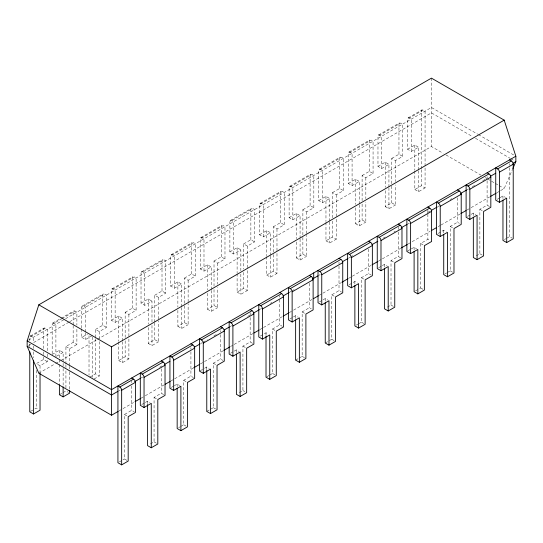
<?xml version="1.0" encoding="UTF-8"?>
<svg xmlns="http://www.w3.org/2000/svg" width="543" height="543" viewBox="0 0 543 543"><rect width="100%" height="100%" fill="white"/><g stroke="black" fill="none" stroke-linecap="round" stroke-linejoin="round"><path stroke-width="0.41" stroke-dasharray="2.71 2.04" d="M500.517 190.654L504.189 188.536L512.517 169.301M30.327 336.022L44.085 328.074M52.712 323.092L73.705 310.976M82.332 305.994L103.319 293.878M111.953 288.896L132.94 276.774M141.567 271.792L162.561 259.676M171.188 254.694L192.174 242.578M200.808 237.596L221.795 225.474M230.422 220.492L251.416 208.376M260.043 203.394L281.03 191.279M289.657 186.297L310.65 174.174M319.277 169.199L340.264 157.076M348.898 152.094L369.885 139.979M378.512 134.997L399.505 122.881M408.132 117.899L421.891 109.951M47.268 350.663L47.268 329.282L45.402 328.21L29.777 337.23L29.777 340.617M52.169 353.629L52.169 324.3L61.576 318.87M61.997 318.626L75.022 311.105L76.889 312.184L76.889 325.142M81.789 328.148L81.789 307.202L104.643 294.007L106.509 295.087L106.509 327.402L99.274 331.576L95.548 329.418L95.548 337.8M122.365 340.882L122.365 318.246L115.136 322.42L111.403 320.261L111.403 290.105L134.257 276.91L136.123 277.982L136.123 310.297L128.895 314.472L125.162 312.32L125.162 337.468M151.986 322.101L151.986 301.141L144.757 305.315L141.024 303.164L141.024 273L163.877 259.805L165.744 260.884L165.744 293.2L158.515 297.374L154.782 295.222L154.782 322.047M181.6 306.68L181.6 284.043L174.371 288.218L170.638 286.066L170.638 255.902L193.498 242.707L195.365 243.787L195.365 276.102L188.129 280.276L184.403 278.118L184.403 304.949M211.22 289.582L211.22 266.946L203.992 271.12L200.258 268.961L200.258 238.805L223.112 225.61L224.978 226.682L224.978 258.997L217.75 263.172L214.017 261.02L214.017 286.168M240.841 270.801L240.841 249.841L233.605 254.015L229.879 251.864L229.879 221.7L252.733 208.505L254.599 209.584L254.599 241.9L247.37 246.074L243.637 243.922L243.637 269.07M270.455 255.38L270.455 232.743L263.226 236.918L259.493 234.766L259.493 204.602L282.353 191.407L284.213 192.487L284.213 224.802L276.984 228.976L273.258 226.818L273.258 253.649M300.075 238.282L300.075 215.646L292.847 219.82L289.114 217.662L289.114 187.505L311.967 174.31L313.834 175.382L313.834 207.697L306.605 211.872L302.872 209.72L302.872 236.551M329.696 221.177L329.696 198.541L322.461 202.715L318.734 200.564L318.734 170.4L341.588 157.205L343.454 158.284L343.454 190.6L336.226 194.774L332.492 192.622L332.492 217.77M359.31 204.08L359.31 181.443L352.081 185.618L348.348 183.466L348.348 153.302L371.202 140.108L373.068 141.187L373.068 173.502L365.839 177.676L362.106 175.518L362.106 200.672M388.931 186.982L388.931 164.346L381.702 168.52L377.969 166.362L377.969 136.205L400.822 123.01L402.689 124.082L402.689 156.398L395.46 160.572L391.727 158.42L391.727 185.251M418.544 169.878L418.544 147.248L411.316 151.416L407.589 149.264L407.589 119.1L423.214 110.08L425.074 111.159L425.074 166.077M28.562 340.088L431.441 107.487L477.684 134.182M28.562 345.47L30.686 344.248M68.927 322.169L33.51 342.613L33.51 337.23L31.643 336.151A2.64 1.52 60 0 0 29.845 336.708M69.653 321.748L431.441 112.876L472.546 136.605M47.268 361.597L43.542 359.446L36.306 363.62L40.039 365.772L47.268 361.597L47.268 359.072M52.169 354.464L59.397 350.289L63.131 352.441L63.131 362.507M65.927 364.122L65.927 346.522L73.156 342.348L76.889 344.5L76.889 328.508M81.789 328.983L81.789 337.366L87.572 334.026M95.548 329.418L102.776 325.243L106.509 327.402M111.403 320.261L118.632 316.087L122.365 318.246M125.162 312.32L132.397 308.146L136.123 310.297M141.024 303.164L148.253 298.989L151.986 301.141M154.782 295.222L162.011 291.048L165.744 293.2M170.638 286.066L177.873 281.892L181.6 284.043M184.403 278.118L191.631 273.944L195.365 276.102M200.258 268.961L207.487 264.787L211.22 266.946M214.017 261.02L221.245 256.846L224.978 258.997M229.879 251.864L237.108 247.689L240.841 249.841M243.637 243.922L250.866 239.748L254.599 241.9M259.493 234.766L266.722 230.592L270.455 232.743M273.258 226.818L280.487 222.644L284.213 224.802M289.114 217.662L296.342 213.487L300.075 215.646M302.872 209.72L310.101 205.546L313.834 207.697M318.734 200.564L325.963 196.39L329.696 198.541M332.492 192.622L339.721 188.448L343.454 190.6M348.348 183.466L355.577 179.292L359.31 181.443M362.106 175.518L369.342 171.344L373.068 173.502M377.969 166.362L385.197 162.187L388.931 164.346M391.727 158.42L398.956 154.246L402.689 156.398M407.589 149.264L414.818 145.09L418.544 147.248M56.621 356.201L63.131 352.441M65.927 346.522L69.66 348.674L76.889 344.5M81.789 337.366L85.516 339.518L92.744 335.343M38.811 373.217L54.958 363.891M55.691 363.471L60.097 360.925M60.83 360.504L96.79 339.742M97.523 339.321L431.441 146.535L443.081 153.255M30.503 411.404L34.134 409.307M34.861 408.893L36.306 408.051L38.797 409.49M59.397 394.72L62.302 393.051M63.029 392.63L65.927 390.953L68.418 392.392M89.744 377.202L95.548 373.855L99.274 376.007L99.274 341.635M118.632 342.076L118.632 360.525L125.162 356.751L128.895 358.909L128.895 337.95M148.253 327.497L148.253 343.42L154.782 339.653L158.515 341.805L158.515 320.845M177.873 310.392L177.873 326.323L184.403 322.556L188.129 324.707L188.129 303.747M207.487 293.295L207.487 309.225L214.017 305.451L217.75 307.609L217.75 287.485M237.108 273.679L237.108 292.12L243.637 288.353L247.37 290.505L247.37 269.545M266.722 256.581L266.722 275.023L273.258 271.256L276.984 273.407L276.984 252.447M296.342 241.995L296.342 257.925L302.872 254.151L306.605 256.31L306.605 235.35M325.963 222.379L325.963 240.82L332.492 237.053L336.226 239.205L336.226 218.252M355.577 207.793L355.577 223.723L362.106 219.956L365.839 222.107L365.839 201.989M385.197 190.695L385.197 206.625L391.727 202.851L395.46 205.01L395.46 184.885M414.818 171.079L414.818 189.521L421.348 185.754L425.074 187.905L425.074 166.918M94.197 378.939L99.274 376.007M118.632 360.525L122.365 362.676L128.895 358.909M148.253 343.42L151.986 345.579L158.515 341.805M177.873 326.323L181.6 328.474L188.129 324.707M207.487 309.225L211.22 311.377L217.75 307.609M237.108 292.12L240.841 294.279L247.37 290.505M266.722 275.023L270.455 277.181L276.984 273.407M296.342 257.925L300.075 260.077L306.605 256.31M325.963 240.82L329.696 242.979L336.226 239.205M355.577 223.723L359.31 225.881L365.839 222.107M385.197 206.625L388.931 208.777L395.46 205.01M414.818 189.521L418.544 191.679L425.074 187.905M118.645 390.933L120.098 390.091M141.037 378.003L142.7 377.046M159.588 367.292L162.527 365.595M200.713 343.549L202.179 342.701M202.912 342.28L207.317 339.735M213.928 335.92L216.867 334.223M229.893 326.703L231.549 325.746M247.71 316.42L252.115 313.874M260.192 309.211L261.678 308.349M270.366 303.34L271.812 302.499M288.828 292.677L291.299 291.252M292.019 290.831L294.191 289.582M318.741 275.403L320.194 274.568M348.531 258.21L350.534 257.049M350.724 256.941L352.923 255.672M382.951 238.336L385.876 236.646M393.906 232.01L395.352 231.175M407.596 224.103L409.313 223.119M427.619 212.544L430.551 210.854M437.875 206.625L439.389 205.749M450.242 199.485L451.695 198.65M466.837 189.907L468.636 188.869M472.295 186.751L475.227 185.061M482.761 180.71L486.942 178.301M118.903 410.983L134.311 402.085M140.915 398.27L144.587 396.152M145.32 395.725L164.4 384.709M171.004 380.901L173.943 379.204M174.676 378.783L193.756 367.76M200.36 363.953L223.112 350.819M230.449 346.577L233.388 344.886M234.121 344.459L253.201 333.443M259.805 329.628L262.744 327.938M263.477 327.51L282.557 316.494M289.161 312.68L292.833 310.562M293.566 310.141L311.913 299.546M319.25 295.311L322.189 293.614M322.922 293.193L341.269 282.598M348.606 278.362L351.545 276.665M352.278 276.244L371.358 265.228M378.695 260.993L381.634 259.296M382.367 258.868L400.714 248.28M408.051 244.045L430.07 231.332M438.14 226.669L440.339 225.399M441.072 224.978L460.159 213.962M466.763 210.148L470.428 208.03M471.168 207.602L489.514 197.014M496.852 192.772L499.784 191.082M126.94 460.376L124.456 458.944L124.456 414.506L131.684 410.332L134.169 411.77M141.757 404.515L144.648 402.845M145.375 402.431L147.54 401.175L150.031 402.614M150.445 443.936L154.069 441.839L154.069 397.408L161.298 393.234L163.789 394.673M171.378 387.417L173.543 386.168M174.269 385.747L177.161 384.077L179.645 385.516M180.785 426.418L183.69 424.741L183.69 380.31L190.919 376.136L193.403 377.568M200.272 370.733L203.883 368.649M204.609 368.229L206.774 366.98L209.265 368.412M210.406 409.32L213.304 407.644L213.304 363.206L220.539 359.032L223.024 360.471M230.612 353.215L233.504 351.545M234.23 351.131L236.395 349.875L238.886 351.314M239.3 392.637L242.925 390.539L242.925 346.108L250.153 341.934L252.644 343.373M260.233 336.117L266.016 332.778L267.882 333.857M269.64 375.118L272.545 373.441L272.545 329.01L279.774 324.836L282.258 326.268M289.847 319.019L292.738 317.35M293.464 316.929L295.63 315.68L298.121 317.112M299.261 358.02L302.159 356.344L302.159 311.906L309.395 307.732L311.254 308.811M319.467 301.915L322.359 300.252M323.078 299.831L325.25 298.582L327.734 300.014M325.25 343.013L331.78 339.239L331.78 294.808L339.008 290.634L341.499 292.073M349.081 284.817L354.871 281.478L357.355 282.917M358.495 323.818L361.4 322.142L361.4 277.711L368.629 273.536L371.113 274.968M378.702 267.719L381.593 266.05M382.32 265.629L384.485 264.38L386.976 265.812M387.39 307.134L391.014 305.044L391.014 260.606L398.243 256.432L400.734 257.871M407.596 251.036L410.488 249.366M411.214 248.952L414.105 247.282L416.59 248.714M415.558 290.872L420.635 287.939L420.635 243.508L427.864 239.334L430.355 240.773M437.936 233.517L443.726 230.178L446.21 231.617M447.351 272.518L450.256 270.842L450.256 226.411L457.484 222.236L459.351 223.316M467.557 216.419L470.448 214.75M471.175 214.329L473.34 213.08L475.831 214.519M476.245 255.834L479.869 253.744L479.869 209.306L487.098 205.139L489.589 206.571M497.178 199.322L499.343 198.066M500.069 197.652L502.961 195.982L505.445 197.414M119.372 461.876L122.277 460.199M123.003 459.778L124.456 458.944M178.613 427.674L180.059 426.839M206.774 411.411L209.679 409.734M266.742 376.794L268.914 375.539M295.63 360.111L298.535 358.434M356.317 325.074L357.769 324.239M445.172 273.774L446.624 272.939M504.413 239.578L505.859 238.737M506.585 238.316L509.49 236.646L511.974 238.078M478.417 134.61L514.384 155.373M475.478 138.302L509.979 158.217M510.712 158.644L514.384 160.762M445.986 154.938L480.908 175.097M485.272 177.615L486.732 178.457M487.458 178.878L494.734 183.079M495.46 183.5L498.372 185.177M499.098 185.597L504.189 188.536M479.869 209.306L482.978 211.105M450.256 226.411L453.364 228.203M479.869 253.744L482.36 255.176M420.635 243.508L423.744 245.307M450.256 270.842L452.74 272.281M391.014 260.606L393.505 262.045M420.635 287.939L423.119 289.378M361.4 277.711L363.885 279.143M391.014 305.044L393.505 306.476M331.78 294.808L334.888 296.607M361.4 322.142L363.885 323.58M302.159 311.906L305.275 313.705M331.78 339.239L334.271 340.678M272.545 329.01L275.654 330.802M302.159 356.344L304.65 357.776M242.925 346.108L245.416 347.547M272.545 373.441L275.029 374.88M213.304 363.206L215.795 364.645M242.925 390.539L244.791 391.618M183.69 380.31L186.799 382.102M213.304 407.644L215.795 409.076M154.069 397.408L157.178 399.207M183.69 424.741L186.174 426.18M124.456 414.506L128.182 416.664M154.069 441.839L156.56 443.278M509.49 163.742L509.49 165.282M509.49 167.801L509.49 236.646M502.961 195.982L502.961 198.494M487.098 176.665L487.098 178.206M487.098 180.731L487.098 205.139M473.34 213.08L473.34 215.591M457.484 197.828L457.484 222.236M443.726 230.178L443.726 233.531M431.441 78.131L431.441 146.535M427.864 210.1L427.864 212.408M427.864 214.091L427.864 239.334M421.348 168.798L421.348 111.159A2.64 1.52 60 0 1 423.214 110.08M421.348 169.647L421.348 185.754M418.544 170.719L418.544 191.679M414.818 145.09L414.818 170.244M414.105 247.282L414.105 249.794M411.316 151.416L411.316 119.1L409.449 118.028A2.64 1.52 60 0 0 407.589 119.1M398.956 154.246L398.956 124.082A2.64 1.52 60 0 1 400.822 123.01M398.243 227.198L398.243 229.506M398.243 232.031L398.243 256.432M395.46 160.572L395.46 181.532M391.727 186.086L391.727 202.851M388.931 187.817L388.931 208.777M385.197 162.187L385.197 187.342M384.485 264.38L384.485 267.733M381.702 168.52L381.702 136.205L379.835 135.126A2.64 1.52 60 0 0 377.969 136.205M369.342 171.344L369.342 141.187A2.64 1.52 60 0 1 371.202 140.108M368.629 249.128L368.629 273.536M365.839 177.676L365.839 198.636M362.106 204.025L362.106 219.956M359.31 204.921L359.31 225.881M355.577 179.292L355.577 204.439M354.871 281.478L354.871 283.996M352.081 185.618L352.081 153.302L350.215 152.223A2.64 1.52 60 0 0 348.348 153.302M339.721 188.448L339.721 158.284A2.64 1.52 60 0 1 341.588 157.205M339.008 262.167L339.008 263.708M339.008 266.233L339.008 290.634M336.226 194.774L336.226 217.41M332.492 221.123L332.492 237.053M329.696 222.019L329.696 242.979M325.963 196.39L325.963 221.544M325.25 298.582L325.25 301.094M322.461 202.715L322.461 170.4L320.601 169.328A2.64 1.52 60 0 0 318.734 170.4M310.101 205.546L310.101 175.382A2.64 1.52 60 0 1 311.967 174.31M309.395 283.331L309.395 307.732M306.605 211.872L306.605 234.508M302.872 237.386L302.872 254.151M300.075 239.117L300.075 260.077M296.342 213.487L296.342 238.642M295.63 315.68L295.63 319.033M292.847 219.82L292.847 187.505L290.98 186.425A2.64 1.52 60 0 0 289.114 187.505M280.487 222.644L280.487 192.487A2.64 1.52 60 0 1 282.353 191.407M279.774 295.596L279.774 297.136M279.774 299.587L279.774 324.836M276.984 228.976L276.984 251.613M273.258 254.484L273.258 271.256M270.455 256.221L270.455 277.181M266.722 230.592L266.722 255.739M266.016 332.778L266.016 335.296M263.226 236.918L263.226 204.602L261.359 203.523A2.64 1.52 60 0 0 259.493 204.602M250.866 239.748L250.866 209.584A2.64 1.52 60 0 1 252.733 208.505M250.153 312.7L250.153 315.008M250.153 317.533L250.153 341.934M247.37 246.074L247.37 268.71M243.637 272.423L243.637 288.353M240.841 274.154L240.841 294.279M237.108 247.689L237.108 272.844M236.395 349.875L236.395 353.235M233.605 254.015L233.605 221.7L231.746 220.628A2.64 1.52 60 0 0 229.879 221.7M221.245 256.846L221.245 226.682A2.64 1.52 60 0 1 223.112 225.61M220.539 330.565L220.539 332.106M220.539 334.631L220.539 359.032M217.75 263.172L217.75 284.132M214.017 289.528L214.017 305.451M211.22 290.417L211.22 311.377M207.487 264.787L207.487 289.942M206.774 366.98L206.774 370.333M203.992 271.12L203.992 238.805L202.125 237.725A2.64 1.52 60 0 0 200.258 238.805M191.631 273.944L191.631 243.787A2.64 1.52 60 0 1 193.498 242.707M190.919 347.669L190.919 349.203M190.919 351.728L190.919 376.136M188.129 280.276L188.129 302.913M184.403 305.784L184.403 322.556M181.6 307.521L181.6 328.474M177.873 281.892L177.873 307.039M177.161 384.077L177.161 386.596M174.371 288.218L174.371 255.902L172.504 254.823A2.64 1.52 60 0 0 170.638 255.902M162.011 291.048L162.011 260.884A2.64 1.52 60 0 1 163.877 259.805M161.298 368.833L161.298 393.234M158.515 297.374L158.515 320.01M154.782 322.888L154.782 339.653M151.986 325.454L151.986 345.579M148.253 298.989L148.253 324.144M147.54 401.175L147.54 403.693M144.757 305.315L144.757 273L142.89 271.928A2.64 1.52 60 0 0 141.024 273M132.397 308.146L132.397 277.982A2.64 1.52 60 0 1 134.257 276.91M131.684 381.098L131.684 382.639M131.684 385.93L131.684 410.332M128.895 314.472L128.895 337.108M125.162 340.821L125.162 356.751M122.365 341.717L122.365 362.676M118.632 316.087L118.632 341.242M115.136 322.42L115.136 290.105L113.27 289.025A2.64 1.52 60 0 0 111.403 290.105M102.776 325.243L102.776 295.087A2.64 1.52 60 0 1 104.643 294.007M99.274 331.576L99.274 338.282M95.548 338.642L95.548 373.855M92.744 337.02L92.744 377.263M89.018 335.703L89.018 375.104M85.516 331.943L85.516 307.202L83.649 306.123A2.64 1.52 60 0 0 81.789 307.202M85.516 332.784L85.516 339.518M73.156 324.755L73.156 312.184A2.64 1.52 60 0 1 75.022 311.105M73.156 325.59L73.156 342.348M69.66 348.674L69.66 365.439M69.66 366.281L69.66 371.31M69.66 372.145L69.66 389.752M65.927 364.964L65.927 367.475M65.927 370.835L65.927 389.277M63.131 363.342L63.131 367.536M63.131 368.371L63.131 385.143M59.397 350.289L59.397 358.672M59.397 359.514L59.397 363.701M59.397 364.543L59.397 383.826M55.902 356.615L55.902 324.3L54.035 323.228A2.64 1.52 60 0 0 52.169 324.3M47.268 354.022L47.268 358.231M43.542 348.552L43.542 329.282A2.64 1.52 60 0 1 45.402 328.21M43.542 351.905L43.542 356.093M43.542 356.934L43.542 359.446M40.039 365.772L40.039 372.478M36.306 370.326L36.306 408.051M33.51 345.972L33.51 348.491M33.51 351.85L33.51 357.728M29.777 344.011L29.777 346.549"/><path stroke-width="0.81" d="M118.164 411.404L111.559 415.219L38.811 373.217L27.15 346.285L27.15 340.902L38.811 304.813L431.441 78.131L504.189 120.139L515.85 156.221L515.85 161.61L512.85 168.534M38.811 304.813L111.559 346.821L504.189 120.139M29.777 351.64L29.777 411.825L33.51 413.976L40.039 410.209L40.039 373.319M59.397 384.661L59.397 394.72L63.131 396.879L69.66 393.105L69.66 390.593M515.85 156.221L111.559 389.636L27.15 340.902M119.786 387.037L133.551 379.095A2.64 1.52 60 0 1 135.411 382.326L135.411 412.49L128.182 416.664L128.182 461.095L121.652 464.869L117.926 462.711L117.926 385.964L119.786 387.037A2.64 1.52 60 0 1 121.652 390.274L121.652 464.869M151.273 447.765L151.273 403.334L144.044 407.508L140.311 405.35L140.311 373.034L142.178 374.113L163.165 361.998A2.64 1.52 60 0 1 165.031 365.229L165.031 395.385L157.803 399.56L157.803 443.998L151.273 447.765L147.54 445.613L147.54 404.535M180.894 430.667L180.894 386.236L173.658 390.403L169.932 388.252L169.932 355.936L171.798 357.016L192.785 344.893A2.64 1.52 60 0 1 194.652 348.131L194.652 378.288L187.423 382.462L187.423 426.893L180.894 430.667L177.161 428.515L177.161 388.272M210.508 413.569L210.508 369.131L203.279 373.306L199.546 371.154L199.546 338.839L201.412 339.911L222.399 327.796A2.64 1.52 60 0 1 224.266 331.026L224.266 361.19L217.037 365.364L217.037 409.795L210.508 413.569L206.774 411.411L206.774 370.333M240.128 396.465L240.128 352.034L232.899 356.208L229.166 354.05L229.166 321.734L231.033 322.813L252.02 310.698A2.64 1.52 60 0 1 253.886 313.929L253.886 344.086L246.658 348.26L246.658 392.698L240.128 396.465L236.395 394.313L236.395 354.07M269.742 379.367L269.742 334.936L262.513 339.11L258.787 336.952L258.787 304.637L260.647 305.716L281.641 293.593A2.64 1.52 60 0 1 283.507 296.831L283.507 326.988L276.278 331.162L276.278 375.593L269.742 379.367L266.016 377.215L266.016 336.131M299.363 362.269L299.363 317.831L292.134 322.006L288.401 319.854L288.401 287.539L290.267 288.618L311.254 276.496A2.64 1.52 60 0 1 313.121 279.726L313.121 309.89L305.892 314.064L305.892 358.495L299.363 362.269L295.63 360.111L295.63 319.868M328.983 345.165L328.983 300.734L321.755 304.908L318.022 302.75L318.022 270.434L319.888 271.514L340.875 259.398A2.64 1.52 60 0 1 342.742 262.629L342.742 292.792L335.513 296.96L335.513 341.398L328.983 345.165L325.25 343.013L325.25 302.77M358.597 328.067L358.597 283.636L351.369 287.81L347.635 285.652L347.635 253.337L349.502 254.416L370.496 242.3A2.64 1.52 60 0 1 372.362 245.531L372.362 275.688L365.127 279.862L365.127 324.3L358.597 328.067L354.871 325.915L354.871 285.672M388.218 310.969L388.218 266.532L380.989 270.706L377.256 268.554L377.256 236.239L379.123 237.318L400.11 225.196A2.64 1.52 60 0 1 401.976 228.427L401.976 258.59L394.747 262.764L394.747 307.195L388.218 310.969L384.485 308.811L384.485 268.568M417.839 293.865L417.839 249.434L410.603 253.608L406.877 251.457L406.877 219.141L408.743 220.214L429.73 208.098A2.64 1.52 60 0 1 431.597 211.329L431.597 241.492L424.368 245.667L424.368 290.098L417.839 293.865L414.105 291.713L414.105 251.47M447.452 276.767L447.452 232.336L440.224 236.51L436.491 234.352L436.491 202.037L438.357 203.116L459.351 191A2.64 1.52 60 0 1 461.211 194.231L461.211 224.388L453.982 228.562L453.982 273L447.452 276.767L443.726 274.615L443.726 234.372M477.073 259.669L477.073 215.232L469.844 219.406L466.111 217.254L466.111 184.939L467.978 186.018L488.965 173.896A2.64 1.52 60 0 1 490.831 177.127L490.831 207.29L483.603 211.465L483.603 255.896L477.073 259.669L473.34 257.511L473.34 217.275M506.694 242.565L506.694 198.134L499.458 202.308L495.732 200.157L495.732 167.841L497.598 168.914L511.357 160.972A2.64 1.52 60 0 1 513.223 164.203L513.223 238.798L506.694 242.565L502.961 240.413L502.961 200.17M117.926 391.347L111.559 395.019L27.15 346.285M134.616 381.709L140.494 378.315M164.726 364.326L169.871 361.36M194.102 347.371L199.973 343.977M224.211 329.988L229.35 327.015M253.581 313.026L259.459 309.632M282.957 296.071L288.828 292.677M312.266 279.143L318.022 275.824M342.674 261.59L347.798 258.631M371.962 244.676L377.826 241.296M401.257 227.768L407.114 224.381M431.285 210.433L437.142 207.046M460.579 193.518L466.437 190.138M490.6 176.183L495.732 173.224M513.02 163.239L515.85 161.61M121.652 390.274L135.411 382.326M144.044 407.508L144.044 377.344L165.031 365.229M173.658 390.403L173.658 360.247L194.652 348.131M203.279 373.306L203.279 343.149L224.266 331.026M232.899 356.208L232.899 326.044L253.886 313.929M262.513 339.11L262.513 308.947L283.507 296.831M292.134 322.006L292.134 291.849L313.121 279.726M321.755 304.908L321.755 274.744L342.742 262.629M351.369 287.81L351.369 257.647L372.362 245.531M380.989 270.706L380.989 240.549L401.976 228.427M410.603 253.608L410.603 223.444L431.597 211.329M440.224 236.51L440.224 206.347L461.211 194.231M469.844 219.406L469.844 189.249L490.831 177.127M499.458 202.308L499.458 172.145L513.223 164.203M135.044 401.657L140.182 398.691M165.133 384.288L170.271 381.322M193.756 367.76L199.627 364.373M223.845 350.391L229.716 347.004M253.934 333.022L259.072 330.056M283.29 316.074L288.428 313.107M313.379 298.698L318.517 295.731M342.002 282.177L347.873 278.783M372.091 264.801L377.962 261.414M401.447 247.852L407.318 244.465M431.536 230.483L436.674 227.517M460.892 213.535L466.03 210.569M490.248 196.586L496.119 193.199M509.49 159.893L511.357 160.972M487.098 172.823L488.965 173.896M457.484 189.921L459.351 191M427.864 207.019L429.73 208.098M398.243 224.116L400.11 225.196M368.629 241.221L370.496 242.3M339.008 258.319L340.875 259.398M309.395 275.416L311.254 276.496M279.774 292.521L281.641 293.593M250.153 309.619L252.02 310.698M220.539 326.716L222.399 327.796M190.919 343.821L192.785 344.893M161.298 360.919L163.165 361.998M131.684 378.016L133.551 379.095M313.705 272.925L313.705 278.315M111.559 346.821L111.559 415.219M63.131 386.82L63.131 396.879M33.51 360.247L33.51 413.976M497.598 168.914A2.64 1.52 60 0 1 499.458 172.145M231.033 322.813A2.64 1.52 60 0 1 232.899 326.044M260.647 305.716A2.64 1.52 60 0 1 262.513 308.947M290.267 288.618A2.64 1.52 60 0 1 292.134 291.849M142.178 374.113A2.64 1.52 60 0 1 144.044 377.344M171.798 357.016A2.64 1.52 60 0 1 173.658 360.247M201.412 339.911A2.64 1.52 60 0 1 203.279 343.149M467.978 186.018A2.64 1.52 60 0 1 469.844 189.249M438.357 203.116A2.64 1.52 60 0 1 440.224 206.347M408.743 220.214A2.64 1.52 60 0 1 410.603 223.444M379.123 237.318A2.64 1.52 60 0 1 380.989 240.549M349.502 254.416A2.64 1.52 60 0 1 351.369 257.647M319.888 271.514A2.64 1.52 60 0 1 321.755 274.744"/></g></svg>
